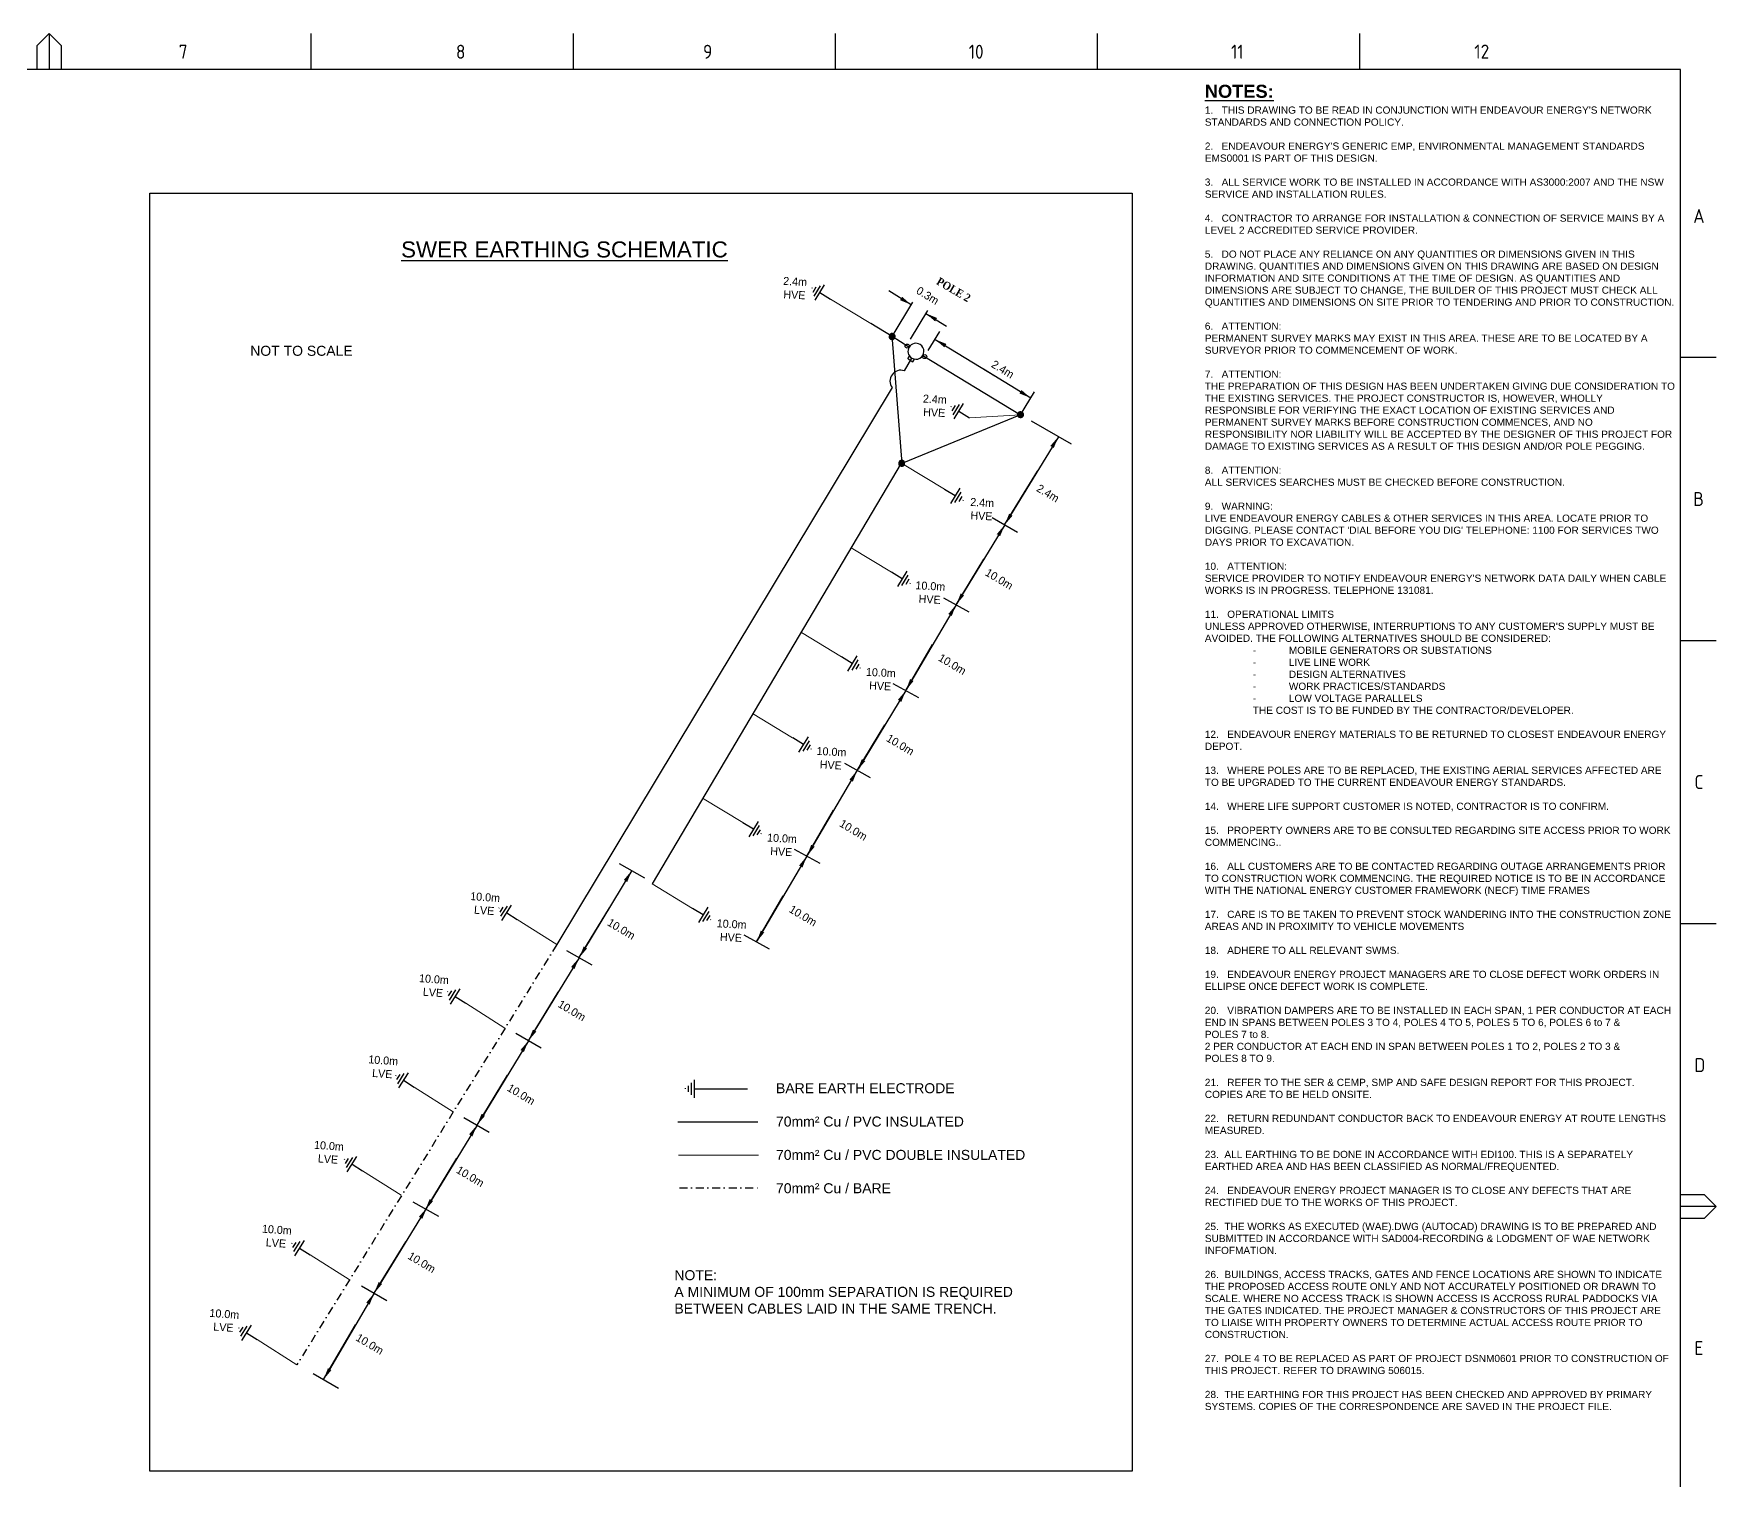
# Paper-space layout 'EARTHING' of a CAD drawing. Header units: metres, sheet in millimetres. Extents: x -21 to 813, y -3 to 583.
# Drawn here: x 392.3 to 812.8, y 221.7 to 583.4 of the extents above; entities that cross this region are included whole.
import ezdxf
from ezdxf.enums import TextEntityAlignment as Align

# ---------------------------------------------------------------- set-up
doc = ezdxf.new("R2010")
doc.units = ezdxf.units.M
doc.linetypes.add('DASHDOT2', pattern=[0.5, 0.25, -0.125, 0, -0.125])
doc.layers.get('0').update_dxf_attribs({"color": 6})
for name, color, linetype in [('Notes', 7, 'Continuous'), ('Notes_SP_MISC', 7, 'Continuous'), ('SupportsUG_SP_EXT', 7, 'Continuous')]:
    doc.layers.add(name, color=color, linetype=linetype)
doc.styles.add('ARIAL', font='arial.ttf', dxfattribs={"height": 2})
doc.styles.add('iecISOCP', font='isocp.shx')
doc.styles.add('POLE_LABEL', font='arial.ttf')
doc.styles.add('RoadName', font='arial.ttf', dxfattribs={"height": 2.5})
doc.styles.get("Standard").update_dxf_attribs({"font": 'arial.ttf'})
doc.linetypes.add('Cable x', pattern='A,7,-0.25,["x",Standard,S=2,R=0,X=0.2,Y=-0.8],-2.1', length=9.35)
doc.linetypes.add('Cable xx', pattern='A,7,-3.3,["XX",Standard,S=1.5,R=0,X=-2.54,Y=-0.8],-1', length=11.3)
doc.dimstyles.new('GISCAD Dim Style', dxfattribs={"dimtxt": 2.5, "dimasz": 3, "dimexe": 1.25, "dimexo": 0.625, "dimtad": 1, "dimtoh": 1, "dimdec": 1, "dimtxsty": 'ARIAL', "dimcen": 2.5, "dimadec": 0, "dimazin": 0, "dimtfac": 1, "dimtdec": 1, "dimtmove": 0, "dimatfit": 3, "dimfxl": 1.25, "dimarcsym": 0})

# ---------------------------------------------------------------- blocks, each defined once
blk = doc.blocks.new('A1_FRAME_TITLE')
at = {"layer": 'Notes', "linetype": 'Continuous'}
for p, q in [((413.68, 580.39), (416.68, 583.39)), ((413.68, 574.39), (413.68, 580.39)), ((416.68, 583.39), (416.68, 574.39)), ((416.68, 583.39), (419.68, 580.39)), ((419.68, 580.39), (419.68, 574.39)), ((482.19, 574.39), (482.19, 583.39)), ((547.7, 574.39), (547.7, 583.39)), ((613.21, 574.39), (613.21, 583.39)), ((678.72, 574.39), (678.72, 583.39)), ((744.23, 574.39), (744.23, 583.39)), ((833.35, 502.43), (824.35, 502.43)), ((824.37, 431.68), (833.35, 431.68)), ((824.35, 360.93), (833.35, 360.93)), ((833.35, 290.18), (824.35, 290.18)), ((824.37, 293.18), (830.35, 293.18)), ((830.35, 293.18), (833.35, 290.18)), ((833.35, 290.18), (830.35, 287.18)), ((830.35, 287.18), (824.37, 287.18))]:
    blk.add_line(p, q, dxfattribs=at)
at = {"layer": 'Notes', "color": 3, "linetype": 'Continuous'}
blk.add_line((824.37, 5.97), (824.37, 574.39), dxfattribs=at)
at = {"layer": 'Notes', "color": 3, "linetype": 'Continuous', "flags": 128}
blk.add_lwpolyline([(824.37, 574.39), (149.5, 574.39)], dxfattribs=at)
blk.add_attdef('DRAFT_NUM', (29.9, 23.29), '', height=2.5, rotation=90)
at = {"layer": 'Notes', "color": 7, "style": 'iecISOCP'}
for s, p in [('7', (449.08, 577.12)), ('8', (518.36, 577.12)), ('9', (580.11, 577.12)), ('10', (646.5, 577.12)), ('11', (712.06, 577.12)), ('12', (772.87, 577.16)), ('A', (827.58, 536.06)), ('B', (827.58, 465.31)), ('C', (827.87, 394.56)), ('D', (827.87, 323.81)), ('E', (827.87, 253.06))]:
    blk.add_text(s, height=3.5, dxfattribs=at).set_placement(p)
at = {"layer": 'Notes', "color": 7, "style": 'iecISOCP', "flags": 8}
blk.add_attdef('VERSION_NO', text='', height=2.5, rotation=90, dxfattribs=at).set_placement((302.04, 43.81), align=Align.MIDDLE_CENTER)
at = {"layer": 'Notes', "color": 7, "style": 'iecISOCP'}
for tag, p in [('CAP_NO', (513.19, 43.46)), ('IE_NUM', (513.05, 37.81)), ('REF_No_1', (335.24, 32.31)), ('REF_1', (362.52, 32.31)), ('GEN_WO', (441.71, 31.76)), ('HV_SWITCH', (513.46, 32.16)), ('REF_No_2', (335.24, 26.31)), ('REF_2', (362.52, 26.31)), ('OH_WO', (441.71, 25.81)), ('UBD_REF', (513.05, 25.83)), ('REF_No_3', (335.24, 20.31)), ('REF_3', (362.52, 20.31)), ('UG_WO', (441.71, 20.05)), ('GIS_MAP_No', (513.05, 20.04)), ('REF_No_4', (335.24, 14.31)), ('REF_4', (362.52, 14.31)), ('SUB_WO', (441.71, 13.81)), ('HV_OP_DIAG', (513.33, 14.2)), ('LGA', (512.95, 7.78))]:
    blk.add_attdef(tag, p, '', height=2.5, dxfattribs=at)
at = {"layer": 'Notes', "style": 'iecISOCP'}
for tag, p in [('T1', (684.37, 39.47)), ('T2', (684.37, 34.35)), ('T3', (684.37, 28.92)), ('T4', (684.37, 23.66)), ('T5', (684.37, 18.23)), ('T6', (684.37, 12.97))]:
    blk.add_attdef(tag, text='', height=3.5, dxfattribs=at).set_placement(p, align=Align.CENTER)
at = {"layer": 'Notes', "color": 7, "style": 'iecISOCP'}
for tag, p in [('scale', (567.76, 33.27)), ('DRAWN', (567.76, 24.93)), ('DATE', (567.76, 16.88)), ('CHD', (567.76, 8.37)), ('DESIGN', (605.62, 9.15))]:
    blk.add_attdef(tag, text='', height=2.5, dxfattribs=at).set_placement(p, align=Align.CENTER)
at = {"layer": 'Notes', "color": 4, "style": 'iecISOCP'}
blk.add_attdef('NUM', text='', height=7, dxfattribs=at).set_placement((792.37, 20.12), align=Align.MIDDLE_CENTER)
at = {"layer": 'Notes', "color": 1, "style": 'iecISOCP'}
blk.add_attdef('REV', text='', height=5, dxfattribs=at).set_placement((820.05, 17.1), align=Align.CENTER)
at = {"layer": 'Notes', "color": 7, "style": 'iecISOCP'}
for tag, p in [('NS', (790.71, 8.12)), ('SHTS', (805.41, 8.12))]:
    blk.add_attdef(tag, text='', height=2.5, dxfattribs=at).set_placement(p, align=Align.MIDDLE)
at = {"layer": 'Notes', "style": 'iecISOCP'}
blk.add_attdef('ExportID', (9.08, 2.39), '', height=2.5, dxfattribs=at)
at = {"layer": 'Notes', "style": 'iecISOCP', "flags": 1}
for tag, p in [('ProjectType', (14.17, -26.8)), ('ProjectNumber', (23.56, -26.82)), ('DrawingNumber', (35.51, -26.8)), ('ProjectDescription', (47.56, -26.83)), ('ExportDate', (60.28, -26.79)), ('ExportUserName', (69.15, -26.8)), ('DesignerCompanyName', (81.48, -26.79)), ('ExportAreaOfInterest', (97.1, -26.81)), ('GIS_SUCCESS', (112, -26.78)), ('CAD_SUCCESS', (121.79, -26.78)), ('DEPOTCODE', (132.11, -26.88)), ('ExportCategories', (140.08, -26.8)), ('Comments', (154.38, -26.88))]:
    blk.add_attdef(tag, p, '', height=1, dxfattribs=at)
blk = doc.blocks.new('BOND POINT')
blk.add_hatch(color=256).paths.add_polyline_path([(-2.5, 0, 1), (2.5, 0, 1)])
blk.add_lwpolyline([(-2.5, 0, 1), (2.5, 0, 1)], format="xyb", close=True)
blk = doc.blocks.new('EARTHING SYMBOL (M04)')
at = {"color": 1}
for p, q in [((0.75, 0), (-0.75, 0)), ((0.5, -0.25), (-0.5, -0.25)), ((0.25, -0.5), (-0.25, -0.5)), ((0.02, -0.75), (-0.03, -0.75))]:
    blk.add_line(p, q, dxfattribs=at)
blk.add_line((0, 0), (0, 1.04))
blk = doc.blocks.new('POLE_NEW')
for tag, height, flags, p in [('pNumber', 2.5, 8, (-17.84, 2.07)), ('OWNED_BY', 0.2, 9, (1.15, -0.4)), ('SPECIAL_USE', 0.2, 9, (1.15, -0.8)), ('STATE', 0.2, 9, (1.15, -1)), ('cLV', 0.2, 9, (1.15, -1.4)), ('hDepth', 0.2, 9, (1.15, -1.6)), ('hDia', 0.2, 9, (1.15, -1.8)), ('cHV', 0.2, 9, (1.15, -2)), ('PARENT', 0.2, 9, (1.15, -0.6)), ('USAGE', 0.2, 9, (1.15, -1.2)), ('LBRACKET', 0.2, 9, (1.15, -2.2)), ('cLinedev', 0.2, 9, (1.15, -3.4)), ('pExisting', 0.2, 9, (1.15, -3.6)), ('pFooting', 0.2, 9, (1.15, -4.2)), ('LExisting', 0.2, 9, (1.15, -2.4)), ('LANTNUMBER', 0.2, 9, (1.15, -2.6)), ('LOther', 0.2, 9, (1.15, -2.8)), ('LRemove', 0.2, 9, (1.15, -3)), ('LEGEND', 0.2, 9, (1.15, -3.2)), ('PFNUMBER', 0.2, 9, (1.15, -3.8)), ('NEWPFNUMBER', 0.2, 9, (1.15, -4)), ('pNew', 0.2, 9, (1.15, -4.4)), ('pRelocate', 0.2, 9, (1.15, -4.8)), ('pRemove', 0.2, 9, (1.15, -5)), ('pReplace', 0.2, 9, (1.15, -5.2)), ('pStay', 0.2, 9, (1.15, -5.4)), ('pType', 0.2, 9, (1.15, -5.6)), ('cspan', 0.2, 9, (1.15, -5.8)), ('SUBURB', 0.2, 9, (1.15, -6)), ('STREETNAME', 0.2, 9, (1.15, -6.2)), ('LOCATION', 0.2, 9, (1.15, -6.4)), ('OPERATED_BY', 0.2, 9, (1.15, -6.89)), ('NOTES', 0.2, 9, (1.15, -6.6)), ('MAINTAINED_BY', 0.2, 9, (1.15, -7.22))]:
    blk.add_attdef(tag, text='', height=height, dxfattribs=dict(flags=flags)).set_placement(p, align=Align.MIDDLE_LEFT)
at = {"style": 'POLE_LABEL'}
for tag, height, flags, p in [('ASSET_NUM', 2.5, 8, (2, 2)), ('STRUCTURE_PLANT_NUMBER', 0.2, 9, (1.15, 0.09)), ('STREET_CODE', 0.2, 9, (1.15, -0.2))]:
    blk.add_attdef(tag, text='', height=height, dxfattribs=dict(at, flags=flags)).set_placement(p, align=Align.MIDDLE_LEFT)
at = {"flags": 1}
blk.add_attdef('Z', (1.15, -7.59), '', height=0.2, dxfattribs=at)
blk.add_wipeout([(0.07, 1), (-0.06, 1), (-0.18, 0.98), (-0.3, 0.95), (-0.42, 0.91), (-0.53, 0.85), (-0.63, 0.77), (-0.73, 0.69), (-0.81, 0.59), (-0.87, 0.49), (-0.93, 0.37), (-0.97, 0.25), (-0.99, 0.13), (-1, 0.01), (-0.99, -0.12), (-0.97, -0.24), (-0.93, -0.36), (-0.88, -0.48), (-0.81, -0.58), (-0.73, -0.68), (-0.64, -0.77), (-0.54, -0.84), (-0.43, -0.9), (-0.31, -0.95), (-0.19, -0.98), (-0.07, -1), (0.06, -1), (0.18, -0.98), (0.3, -0.95), (0.42, -0.91), (0.53, -0.85), (0.63, -0.77), (0.73, -0.69), (0.81, -0.59), (0.87, -0.49), (0.93, -0.37), (0.97, -0.25), (0.99, -0.13), (1, -0.01), (0.99, 0.12), (0.97, 0.24), (0.93, 0.36), (0.88, 0.48), (0.81, 0.58), (0.73, 0.68), (0.64, 0.77), (0.54, 0.84), (0.43, 0.9), (0.31, 0.95), (0.19, 0.98)])
at = {"lineweight": -3}
blk.add_lwpolyline([(-1, 0, 1), (1, 0, 1)], format="xyb", close=True, dxfattribs=at)

psp = doc.layouts.new('EARTHING')

# ---------------------------------------------------------------- linework, layer by layer
at = {"layer": 'Notes', "color": 7, "linetype": 'Continuous', "lineweight": 0}
for p, q in [((601.49, 510.92), (591.43, 517.04)), ((638.9, 488.14), (626.18, 487.36)), ((609.86, 475.61), (619.91, 469.49)), ((596.61, 454.88), (606.67, 448.76)), ((584.13, 433.7), (594.18, 427.58)), ((571.9, 413.46), (581.96, 407.34)), ((559.42, 392.28), (569.47, 386.16)), ((546.83, 370.84), (556.89, 364.72)), ((523.01, 355.68), (513.14, 361.95)), ((510.06, 334.79), (500.27, 341.01)), ((497.1, 313.9), (487.39, 320.07)), ((484.14, 293), (474.5, 299.13)), ((471.1, 271.97), (461.39, 278.13)), ((458.08, 250.66), (448.15, 256.96))]:
    psp.add_line(p, q, dxfattribs=at)
at = {"layer": 'Notes', "linetype": 'Cable xx', "ltscale": 0.7}
psp.add_line((606.81, 507.68), (601.49, 510.92), dxfattribs=at)
at = {"layer": 'Notes', "linetype": 'Cable x', "ltscale": 0.7}
psp.add_line((611.01, 505.06), (606.81, 507.68), dxfattribs=at)
at = {"layer": 'Notes', "color": 7, "linetype": 'Cable x'}
for p, q in [((606.87, 506.85), (609.25, 475.97)), ((614.48, 502.95), (638.9, 488.14)), ((638.9, 488.14), (609.25, 475.97))]:
    psp.add_line(p, q, dxfattribs=at)
at = {"layer": 'Notes'}
for p, q in [((610.78, 502.13), (611.15, 502.74)), ((610.8, 502.11), (611.99, 501.39)), ((612, 501.38), (612.38, 502)), ((641.6, 486.59), (651.54, 480.84)), ((631.81, 462.43), (638.13, 458.78)), ((619.63, 442.4), (626.02, 438.89)), ((607.03, 420.97), (613.43, 417.45)), ((594.92, 400.99), (601.31, 397.47)), ((582.32, 379.55), (588.72, 376.03)), ((538.58, 375.99), (544.9, 372.34)), ((569.73, 358.11), (576.13, 354.59)), ((525.44, 354.24), (531.76, 350.59)), ((512.79, 333.5), (519.11, 329.84)), ((560.56, 319.6), (570.64, 319.6)), ((499.79, 312.46), (506.11, 308.8)), ((487.04, 291.34), (493.43, 287.83)), ((474.2, 270.34), (480.52, 266.69)), ((462.12, 248.48), (468.44, 244.82))]:
    psp.add_line(p, q, dxfattribs=at)
at = {"layer": 'Notes', "linetype": 'Cable xx'}
psp.add_line((606.84, 494.91), (523.01, 355.68), dxfattribs=at)
at = {"layer": 'Notes', "linetype": 'Cable x'}
for p, q in [((609.12, 476.05), (546.83, 370.84)), ((573.26, 311.29), (553.26, 311.29))]:
    psp.add_line(p, q, dxfattribs=at)
at = {"layer": 'Notes', "linetype": 'DASHDOT2', "ltscale": 8}
psp.add_line((523.01, 355.68), (458.08, 250.66), dxfattribs=at)
at = {"layer": 'Notes', "linetype": 'Cable xx', "lineweight": 0, "ltscale": 0.7}
psp.add_line((553.39, 303.01), (573.39, 303.01), dxfattribs=at)
at = {"layer": 'Notes', "color": 7, "linetype": 'DASHDOT2', "ltscale": 8}
psp.add_line((553.68, 294.88), (574.07, 294.88), dxfattribs=at)
at = {"layer": 'Notes'}
for centre in [(610.58, 505.31), (614.97, 502.65)]:
    psp.add_circle(centre, 0.5, dxfattribs=at)
at = {"layer": 'Notes_SP_MISC'}
psp.add_line((638.9, 488.14), (642.36, 493.83), dxfattribs=at)

# ---------------------------------------------------------------- block references
at = {"layer": 'Notes', "xscale": 3, "yscale": 3}
for p, rotation in [((588.76, 518.66), 238.6743501494547), ((623.51, 488.99), 238.6743501494547), ((622.58, 467.86), 58.67435014945472), ((609.34, 447.13), 58.67435014945472), ((596.86, 425.95), 58.67435014945472), ((584.63, 405.72), 58.67435014945472), ((572.15, 384.53), 58.67435014945472), ((510.5, 363.62), 237.591790472086), ((559.56, 363.09), 58.67435014945472), ((497.63, 342.69), 237.591790472086), ((484.74, 321.75), 237.591790472086), ((557.43, 319.64), 269.3490449107932), ((471.86, 300.8), 237.591790472086), ((458.75, 279.81), 237.591790472086), ((445.5, 258.64), 237.591790472086)]:
    psp.add_blockref('EARTHING SYMBOL (M04)', p, dxfattribs=dict(at, rotation=rotation))
at = {"layer": 'Notes', "xscale": 0.3, "yscale": 0.3, "zscale": 0.3, "rotation": 148.6743501494547}
for p in [(606.81, 507.68), (638.9, 488.14), (609.21, 475.99)]:
    psp.add_blockref('BOND POINT', p, dxfattribs=at)
at = {"layer": 'SupportsUG_SP_EXT'}
psp.add_blockref('A1_FRAME_TITLE', (-20.55, 0), dxfattribs=at)

# ---------------------------------------------------------------- texts
at = {"layer": 'Notes', "attachment_point": 1}
for s, insert, char_height, width, style in [("{\\fArial|b1|i0|c0|p34;\\H1.087x;\\LNOTES:\\fArial|b0|i0|c0|p34;\\H0.91997x;\\l\\P\\H0.6x;1.   THIS DRAWING TO BE READ IN CONJUNCTION WITH ENDEAVOUR ENERGY'S NETWORK STANDARDS AND CONNECTION POLICY.\\P\\P2.   ENDEAVOUR ENERGY'S GENERIC EMP, ENVIRONMENTAL MANAGEMENT STANDARDS EMS0001 IS PART OF THIS DESIGN.\\P\\P3.   ALL SERVICE WORK TO BE INSTALLED IN ACCORDANCE WITH AS3000:2007 AND THE NSW SERVICE AND INSTALLATION RULES.\\P\\P4.   CONTRACTOR TO ARRANGE FOR INSTALLATION & CONNECTION OF SERVICE MAINS BY A LEVEL 2 ACCREDITED SERVICE PROVIDER.\\P\\P5.   DO NOT PLACE ANY RELIANCE ON ANY QUANTITIES OR DIMENSIONS GIVEN IN THIS DRAWING. QUANTITIES AND DIMENSIONS GIVEN ON THIS DRAWING ARE BASED ON DESIGN INFORMATION AND SITE CONDITIONS AT THE TIME OF DESIGN. AS QUANTITIES AND DIMENSIONS ARE SUBJECT TO CHANGE, THE BUILDER OF THIS PROJECT MUST CHECK ALL QUANTITIES AND DIMENSIONS ON SITE PRIOR TO TENDERING AND PRIOR TO CONSTRUCTION.\\P\\P6.   ATTENTION:\\PPERMANENT SURVEY MARKS MAY EXIST IN THIS AREA. THESE ARE TO BE LOCATED BY A SURVEYOR PRIOR TO COMMENCEMENT OF WORK.\\P\\P7.   ATTENTION:\\PTHE PREPARATION OF THIS DESIGN HAS BEEN UNDERTAKEN GIVING DUE CONSIDERATION TO THE EXISTING SERVICES. THE PROJECT CONSTRUCTOR IS, HOWEVER, WHOLLY RESPONSIBLE FOR VERIFYING THE EXACT LOCATION OF EXISTING SERVICES AND PERMANENT SURVEY MARKS BEFORE CONSTRUCTION COMMENCES, AND NO RESPONSIBILITY NOR LIABILITY WILL BE ACCEPTED BY THE DESIGNER OF THIS PROJECT FOR DAMAGE TO EXISTING SERVICES AS A RESULT OF THIS DESIGN AND/OR POLE PEGGING.\\P\\P8.   ATTENTION:\\PALL SERVICES SEARCHES MUST BE CHECKED BEFORE CONSTRUCTION.\\P\\P9.   WARNING:\\PLIVE ENDEAVOUR ENERGY CABLES & OTHER SERVICES IN THIS AREA. LOCATE PRIOR TO DIGGING. PLEASE CONTACT 'DIAL BEFORE YOU DIG' TELEPHONE: 1100 FOR SERVICES TWO DAYS PRIOR TO EXCAVATION.\\P\\P10.   ATTENTION:\\PSERVICE PROVIDER TO NOTIFY ENDEAVOUR ENERGY'S NETWORK DATA DAILY WHEN CABLE WORKS IS IN PROGRESS. TELEPHONE 131081.\\P\\P11.   OPERATIONAL LIMITS \\PUNLESS APPROVED OTHERWISE, INTERRUPTIONS TO ANY CUSTOMER'S SUPPLY MUST BE AVOIDED. THE FOLLOWING ALTERNATIVES SHOULD BE CONSIDERED:\\P\\pi-9,l21,t21;-^IMOBILE GENERATORS OR SUBSTATIONS\\P-^ILIVE LINE WORK\\P-^IDESIGN ALTERNATIVES\\P-^IWORK PRACTICES/STANDARDS\\P-^ILOW VOLTAGE PARALLELS\\P\\pi0,l0,tz;^ITHE COST IS TO BE FUNDED BY THE CONTRACTOR/DEVELOPER.\\P\\P12.   ENDEAVOUR ENERGY MATERIALS TO BE RETURNED TO CLOSEST ENDEAVOUR ENERGY DEPOT.\\P\\P13.   WHERE POLES ARE TO BE REPLACED, THE EXISTING AERIAL SERVICES AFFECTED ARE TO BE UPGRADED TO THE CURRENT ENDEAVOUR ENERGY STANDARDS.\\P\\P14.   WHERE LIFE SUPPORT CUSTOMER IS NOTED, CONTRACTOR IS TO CONFIRM.\\P\\P15.   PROPERTY OWNERS ARE TO BE CONSULTED REGARDING SITE ACCESS PRIOR TO WORK COMMENCING..\\P\\P16.   ALL CUSTOMERS ARE TO BE CONTACTED REGARDING OUTAGE ARRANGEMENTS PRIOR TO CONSTRUCTION WORK COMMENCING. THE REQUIRED NOTICE IS TO BE IN ACCORDANCE WITH THE NATIONAL ENERGY CUSTOMER FRAMEWORK (NECF) TIME FRAMES\\P\\P17.   CARE IS TO BE TAKEN TO PREVENT STOCK WANDERING INTO THE CONSTRUCTION ZONE AREAS AND IN PROXIMITY TO VEHICLE MOVEMENTS\\P\\P18.   ADHERE TO ALL RELEVANT SWMS.\\P\\P19.   ENDEAVOUR ENERGY PROJECT MANAGERS ARE TO CLOSE DEFECT WORK ORDERS IN ELLIPSE ONCE DEFECT WORK IS COMPLETE.\\P\\P20.  \\H0.99999x; \\H0.99999x;VIBRATION DAMPERS ARE TO BE INSTALLED IN EACH SPAN, 1 PER CONDUCTOR AT EACH END IN SPANS BETWEEN POLES 3 TO 4, \\H0.99999x;POLES 4 TO 5, \\H0.99999x;POLES 5 TO 6, POLES 6 to 7 & \\PPOLES 7 to 8.\\P2 PER CONDUCTOR AT EACH END IN SPAN BETWEEN POLES 1 TO 2, \\H0.99999x;POLES 2 TO 3 & \\PPOLES 8 TO 9.\\P\\P21.   REFER TO THE SER & CEMP, SMP AND SAFE DESIGN REPORT FOR THIS PROJECT. COPIES ARE TO BE HELD ONSITE.\\P\\P22.   RETURN REDUNDANT CONDUCTOR BACK TO ENDEAVOUR ENERGY AT ROUTE LENGTHS MEASURED.\\P\\P23.  \\C7;ALL EARTHING TO BE DONE IN ACCORDANCE WITH EDI100. THIS IS A SEPARATELY EARTHED AREA AND HAS BEEN CLASSIFIED AS NORMAL/FREQUENTED.\\C1;\\P\\C256;\\P24.   ENDEAVOUR ENERGY PROJECT MANAGER IS TO CLOSE ANY DEFECTS THAT ARE RECTIFIED DUE TO THE WORKS OF THIS PROJECT.\\P\\H0.99999x;\\P25.  THE WORKS AS EXECUTED (WAE).DWG (AUTOCAD) DRAWING IS TO BE PREPARED AND SUBMITTED IN ACCORDANCE WITH SAD004-RECORDING & LODGMENT OF WAE NETWORK INFOFMATION.\\P\\P26.  BUILDINGS, ACCESS TRACKS, GATES AND FENCE LOCATIONS ARE SHOWN TO INDICATE THE PROPOSED ACCESS ROUTE ONLY AND NOT ACCURATELY POSITIONED OR DRAWN TO SCALE. WHERE NO ACCESS TRACK IS SHOWN ACCESS IS ACCROSS RURAL PADDOCKS VIA THE GATES INDICATED. THE PROJECT MANAGER & CONSTRUCTORS OF THIS PROJECT ARE TO LIAISE WITH PROPERTY OWNERS TO DETERMINE ACTUAL ACCESS ROUTE PRIOR TO CONSTRUCTION.\\P\\P27.  POLE 4 TO BE REPLACED AS PART OF PROJECT DSNM0601 PRIOR TO CONSTRUCTION OF THIS PROJECT. REFER TO DRAWING 506015.\\P\\P28.  THE EARTHING FOR THIS PROJECT HAS BEEN CHECKED AND APPROVED BY PRIMARY SYSTEMS. COPIES OF THE CORRESPONDENCE ARE SAVED IN THE PROJECT FILE.  }", (684.97, 570.62), 3, 117.1902, 'iecISOCP'), ('{\\H0.99998x;\\P\\H1.25x;BARE EARTH ELECTRODE\\P\\P70mm² Cu / PVC INSULATED\\P\\P70mm² Cu / PVC DOUBLE INSULATED\\P\\P70mm² Cu / BARE}', (577.8, 324.36), 2, 64.5822, 'RoadName')]:
    psp.add_mtext(s, dxfattribs=dict(at, insert=insert, char_height=char_height, width=width, style=style))
at = {"layer": 'Notes', "color": 7, "linetype": 'Continuous', "lineweight": 0, "char_height": 2, "width": 17.4, "attachment_point": 5, "style": 'iecISOCP'}
for s, insert, rotation in [('{\\fStylus BT|b0|i0|c0|p34;2.4m\\PHVE}', (582.49, 519.78), 356.9676), ('{\\fStylus BT|b0|i0|c0|p34;2.4m\\PHVE}', (617.42, 490.37), 356.9676), ('{\\fStylus BT|b0|i0|c0|p34;2.4m\\PHVE}', (629.24, 464.52), 356.9676), ('{\\fStylus BT|b0|i0|c0|p34;10.0m\\PHVE}', (616.29, 443.65), 356.9676), ('{\\fStylus BT|b0|i0|c0|p34;10.0m\\PHVE}', (603.92, 422.01), 356.9676), ('{\\fStylus BT|b0|i0|c0|p34;10.0m\\PHVE}', (591.58, 402.24), 356.9676), ('{\\fStylus BT|b0|i0|c0|p34;10.0m\\PHVE}', (579.21, 380.59), 356.9676), ('{\\fStylus BT|b0|i0|c0|p34;10.0m\\PLVE}', (504.99, 365.89), 355.885), ('{\\fStylus BT|b0|i0|c0|p34;10.0m\\PHVE}', (566.63, 359.15), 356.9676), ('{\\fStylus BT|b0|i0|c0|p34;10.0m\\PLVE}', (492.2, 345.38), 355.885), ('{\\fStylus BT|b0|i0|c0|p34;10.0m\\PLVE}', (479.52, 325.09), 355.885), ('\\pt16;{\\fStylus BT|b0|i0|c0|p34;10.0m\\P\\ptz;LVE}', (465.96, 303.72), 355.885), ('{\\fStylus BT|b0|i0|c0|p34;10.0m\\PLVE}', (452.94, 282.75), 355.885), ('{\\fStylus BT|b0|i0|c0|p34;10.0m\\PLVE}', (439.82, 261.7), 355.885)]:
    psp.add_mtext(s, dxfattribs=dict(at, insert=insert, rotation=rotation))
at = {"layer": 'Notes', "char_height": 2, "width": 20.4975, "attachment_point": 5, "style": 'RoadName'}
for s, insert, rotation in [('{\\fGaramond|b1|i0|c0|p18;POLE 2}', (622.18, 519.39), 329.598), ('{\\fStylus BT|b0|i0|c0|p34;0.3m}', (615.7, 517.91), 328.8278), ('{\\fStylus BT|b0|i0|c0|p34;2.4m}', (634.48, 499.49), 328.8278), ('{\\fStylus BT|b0|i0|c0|p34;2.4m}', (645.77, 468.5), 329.1418), ('{\\fStylus BT|b0|i0|c0|p34;10.0m}', (633.57, 447.05), 329.1418), ('{\\fStylus BT|b0|i0|c0|p34;10.0m}', (621.86, 425.74), 329.1418), ('{\\fStylus BT|b0|i0|c0|p34;10.0m}', (608.86, 405.63), 329.1418), ('{\\fStylus BT|b0|i0|c0|p34;10.0m}', (597.15, 384.32), 329.1418), ('{\\fStylus BT|b0|i0|c0|p34;10.0m}', (539.14, 359.56), 329.1418), ('{\\fStylus BT|b0|i0|c0|p34;10.0m}', (584.56, 362.88), 329.1418), ('{\\fStylus BT|b0|i0|c0|p34;10.0m}', (526.79, 339.17), 329.1418), ('{\\fStylus BT|b0|i0|c0|p34;10.0m}', (514.11, 318.22), 329.1418), ('{\\fStylus BT|b0|i0|c0|p34;10.0m}', (501.39, 297.72), 329.1418), ('{\\fStylus BT|b0|i0|c0|p34;10.0m}', (489.27, 276.22), 329.1418), ('{\\fStylus BT|b0|i0|c0|p34;10.0m}', (476.28, 255.8), 329.1418)]:
    psp.add_mtext(s, dxfattribs=dict(at, insert=insert, rotation=rotation))
at = {"layer": 'Notes_SP_MISC', "attachment_point": 1}
for s, width, insert, char_height in [('{\\LSWER EARTHING SCHEMATIC}', 85.5718, (484.1, 531.45), 4), ('NOT TO SCALE', 34.2012, (446.4, 505.36), 2.5), ('NOTE:\\PA MINIMUM OF 100mm SEPARATION IS REQUIRED BETWEEN CABLES LAID IN THE SAME TRENCH.', 96.5894, (552.4, 274.29), 2.5)]:
    psp.add_mtext_dynamic_manual_height_columns(s, width=width, gutter_width=4, heights=[0], dxfattribs=dict(at, insert=insert, char_height=char_height))

# ---------------------------------------------------------------- leaders
at = {"layer": 'Notes'}
for points in [[(611.61, 515.61), (605.98, 519.09)], [(615.25, 513.46), (620.43, 510.29)], [(641.45, 492.31), (629.66, 499.55)], [(648.36, 482.64), (636.42, 463.03)], [(634.93, 460.58), (643.14, 474.06)], [(634.95, 460.58), (623.02, 440.97)], [(622.83, 440.65), (629.73, 452)], [(622.81, 440.65), (610.41, 419.54)], [(610.24, 419.22), (616.89, 430.71)], [(610.24, 419.16), (598.31, 399.55)], [(598.12, 399.23), (605.02, 410.58)], [(598.1, 399.24), (585.7, 378.12)], [(585.53, 377.8), (592.18, 389.29)], [(585.51, 377.79), (573.12, 356.68)], [(541.74, 374.16), (529.48, 353.81)], [(572.94, 356.36), (579.59, 367.85)], [(528.61, 352.41), (536.19, 364.84)], [(528.58, 352.39), (516.64, 332.78)], [(515.92, 331.63), (523.35, 343.81)], [(515.93, 331.64), (503.99, 312.03)], [(503.08, 310.56), (510.7, 323.06)], [(503.08, 310.56), (491.34, 291.28)], [(490.1, 289.24), (498.05, 302.31)], [(490.56, 289.93), (478.51, 270.4)], [(477.34, 268.52), (485.29, 281.38)], [(477.34, 268.52), (466.19, 249.44)], [(464.74, 246.96), (472.69, 260.6)]]:
    psp.add_leader(points, dimstyle='GISCAD Dim Style', override={"dimgap": -0.625, "dimtad": 0}, dxfattribs=at)

# ---------------------------------------------------------------- next in the draw order: block references
at = {"layer": 'Notes', "xscale": 2, "yscale": 2, "zscale": 2, "rotation": 238.6743501494547}
psp.add_blockref('POLE_NEW', (612.77, 503.99), dxfattribs=at)

# ---------------------------------------------------------------- next in the draw order: linework, layer by layer
at = {"layer": 'Notes'}
psp.add_lwpolyline([(421.27, 543.53), (666.78, 543.53), (666.78, 224.07), (421.27, 224.07)], close=True, dxfattribs=at)
at = {"layer": 'Notes', "linetype": 'Cable xx', "flags": 128}
psp.add_lwpolyline([(609.88, 499.11), (611.72, 502.3), (611.72, 502.3)], dxfattribs=at)
at = {"layer": 'Notes', "linetype": 'Cable xx'}
psp.add_arc((608.98, 496.56), 2.7, 70.5793, 217.7593, dxfattribs=at)
at = {"layer": 'Notes_SP_MISC'}
for p, q in [((606.81, 507.68), (611.97, 516.25)), ((611.44, 507.06), (615.72, 514.15)), ((615.82, 504.2), (618.72, 508.96))]:
    psp.add_line(p, q, dxfattribs=at)

# ---------------------------------------------------------------- next in the draw order: leaders
at = {"layer": 'Notes'}
psp.add_leader([(617.57, 506.96), (632.48, 497.82)], dimstyle='GISCAD Dim Style', override={"dimgap": -0.625, "dimtad": 0}, dxfattribs=at)

doc.saveas('drawing.dxf')
